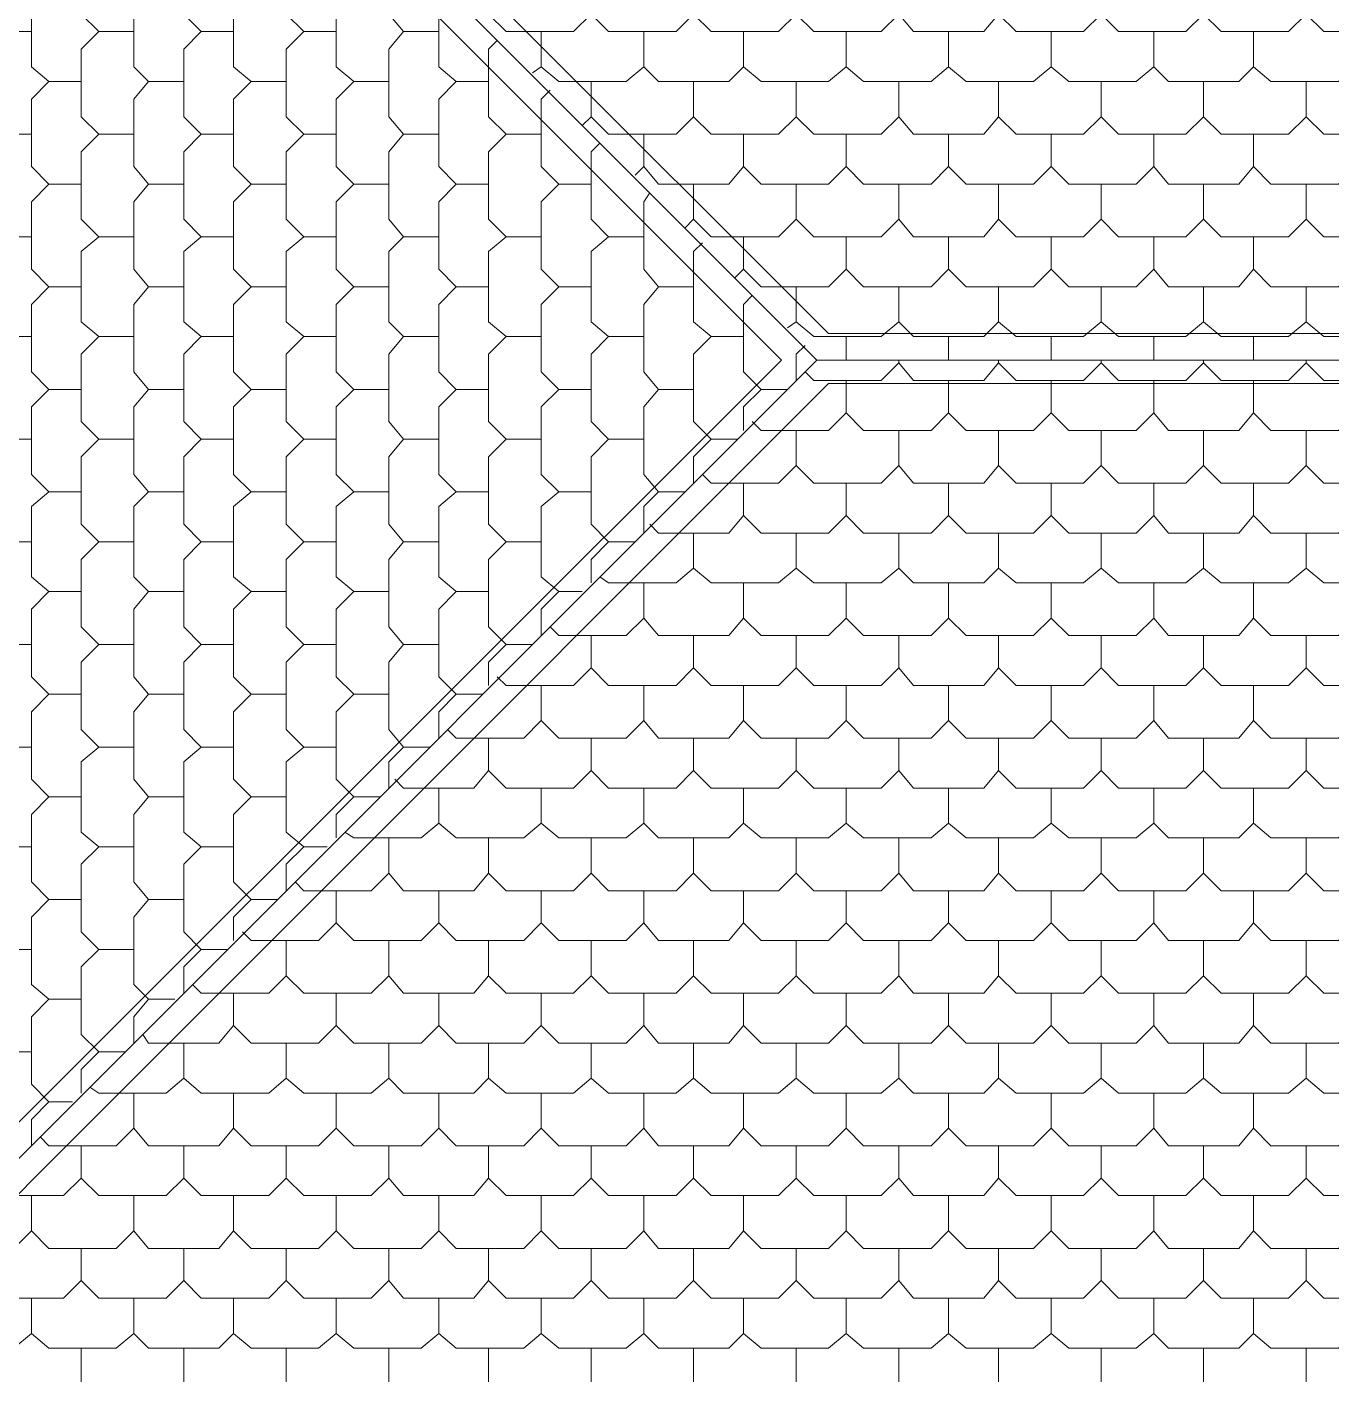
# Model space of a CAD drawing. Header units: millimetres. Extents: x 0 to 80.9, y 0 to 43.9.
# Drawn here: x 15.09 to 20.79, y 17.39 to 23.28 of the extents above; entities that cross this region are included whole.
import ezdxf

# ---------------------------------------------------------------- set-up
doc = ezdxf.new("R2010")
doc.units = ezdxf.units.MM
doc.layers.add('PDF_014408$BL-ROOF', color=7, linetype='Continuous')

msp = doc.modelspace()

# ---------------------------------------------------------------- linework, layer by layer
at = {"layer": 'PDF_014408$BL-ROOF', "lineweight": 9}
for points in [[(9.0781, 31.2862), (18.5409, 21.8234), (26.2342, 21.8234), (26.2342, 29.427), (49.2758, 29.427), (49.2758, 22.862), (66.5345, 22.862), (66.5345, 22.4132), (75.4074, 31.2862)], [(9.0781, 12.3606), (18.5409, 21.8234), (9.0781, 31.2862)], [(53.4814, 12.3606), (53.4814, 20.8361), (49.2758, 20.8361), (49.2758, 20.8104), (26.2342, 20.8104), (26.2342, 21.8234), (18.5409, 21.8234), (9.0781, 12.3606)]]:
    msp.add_lwpolyline(points, close=True, dxfattribs=at)
for points in [[(26.2342, 21.9388), (18.5922, 21.9388), (9.232, 31.2862)], [(9.0781, 31.1323), (18.3871, 21.8234), (9.0781, 12.5273)], [(14.9507, 23.7083), (14.8738, 23.6313), (14.8738, 23.3364), (14.9507, 23.2595), (15.1046, 23.2595)], [(15.3995, 23.7083), (15.3225, 23.6313), (15.3225, 23.3364), (15.3995, 23.2595), (15.5533, 23.2595)], [(15.8483, 23.7083), (15.7713, 23.6313), (15.7713, 23.3364), (15.8483, 23.2595), (15.9893, 23.2595)], [(16.297, 23.7083), (16.2201, 23.6313), (16.2201, 23.3364), (16.297, 23.2595), (16.4381, 23.2595)], [(16.6945, 23.6698), (16.6689, 23.6313), (16.6689, 23.3364), (16.733, 23.2595), (16.8869, 23.2595)], [(15.1815, 23.4775), (15.1046, 23.4134), (15.1046, 23.1056), (15.1815, 23.0415), (15.3225, 23.0415)], [(15.6175, 23.4775), (15.5533, 23.4134), (15.5533, 23.1056), (15.6175, 23.0415), (15.7713, 23.0415)], [(16.0662, 23.4775), (15.9893, 23.4134), (15.9893, 23.1056), (16.0662, 23.0415), (16.2201, 23.0415)], [(16.515, 23.4775), (16.4381, 23.4134), (16.4381, 23.1056), (16.515, 23.0415), (16.6689, 23.0415)], [(16.9253, 23.4518), (16.8869, 23.4134), (16.8869, 23.1056), (16.9638, 23.0415), (17.1048, 23.0415)], [(17.1048, 23.3364), (17.1818, 23.2595), (17.4767, 23.2595), (17.5536, 23.3364), (17.5536, 23.4775)], [(17.5536, 23.3364), (17.6305, 23.2595), (17.9255, 23.2595), (18.0024, 23.3364), (18.0024, 23.4775)], [(18.0024, 23.3364), (18.0793, 23.2595), (18.3742, 23.2595), (18.4512, 23.3364), (18.4512, 23.4775)], [(18.4512, 23.3364), (18.5281, 23.2595), (18.823, 23.2595), (18.8999, 23.3364), (18.8999, 23.4775)], [(18.8999, 23.3364), (18.964, 23.2595), (19.2718, 23.2595), (19.3359, 23.3364), (19.3359, 23.4775)], [(19.3359, 23.3364), (19.4128, 23.2595), (19.7077, 23.2595), (19.7847, 23.3364), (19.7847, 23.4775)], [(19.7847, 23.3364), (19.8616, 23.2595), (20.1565, 23.2595), (20.2334, 23.3364), (20.2334, 23.4775)], [(20.2334, 23.3364), (20.3104, 23.2595), (20.6053, 23.2595), (20.6822, 23.3364), (20.6822, 23.4775)], [(20.6822, 23.3364), (20.7592, 23.2595), (21.0541, 23.2595), (21.131, 23.3364), (21.131, 23.4775)], [(14.9507, 23.2595), (14.8738, 23.1826), (14.8738, 22.8876), (14.9507, 22.8107), (15.1046, 22.8107)], [(15.3995, 23.2595), (15.3225, 23.1826), (15.3225, 22.8876), (15.3995, 22.8107), (15.5533, 22.8107)], [(15.8483, 23.2595), (15.7713, 23.1826), (15.7713, 22.8876), (15.8483, 22.8107), (15.9893, 22.8107)], [(16.297, 23.2595), (16.2201, 23.1826), (16.2201, 22.8876), (16.297, 22.8107), (16.4381, 22.8107)], [(16.733, 23.2595), (16.6689, 23.1826), (16.6689, 22.8876), (16.733, 22.8107), (16.8869, 22.8107)], [(17.1433, 23.221), (17.1048, 23.1826), (17.1048, 22.8876), (17.1818, 22.8107), (17.3356, 22.8107)], [(17.2972, 23.08), (17.3356, 23.1056), (17.3356, 23.2595)], [(17.3356, 23.1056), (17.4126, 23.0415), (17.7075, 23.0415), (17.7844, 23.1056), (17.7844, 23.2595)], [(17.7844, 23.1056), (17.8485, 23.0415), (18.1563, 23.0415), (18.2204, 23.1056), (18.2204, 23.2595)], [(18.2204, 23.1056), (18.2973, 23.0415), (18.5922, 23.0415), (18.6691, 23.1056), (18.6691, 23.2595)], [(18.6691, 23.1056), (18.7461, 23.0415), (19.041, 23.0415), (19.1179, 23.1056), (19.1179, 23.2595)], [(19.1179, 23.1056), (19.1948, 23.0415), (19.4898, 23.0415), (19.5667, 23.1056), (19.5667, 23.2595)], [(19.5667, 23.1056), (19.6436, 23.0415), (19.9385, 23.0415), (20.0155, 23.1056), (20.0155, 23.2595)], [(20.0155, 23.1056), (20.0796, 23.0415), (20.3873, 23.0415), (20.4514, 23.1056), (20.4514, 23.2595)], [(20.4514, 23.1056), (20.5284, 23.0415), (20.8233, 23.0415), (20.9002, 23.1056), (20.9002, 23.2595)], [(15.1815, 23.0415), (15.1046, 22.9646), (15.1046, 22.6697), (15.1815, 22.5927), (15.3225, 22.5927)], [(15.6175, 23.0415), (15.5533, 22.9646), (15.5533, 22.6697), (15.6175, 22.5927), (15.7713, 22.5927)], [(16.0662, 23.0415), (15.9893, 22.9646), (15.9893, 22.6697), (16.0662, 22.5927), (16.2201, 22.5927)], [(16.515, 23.0415), (16.4381, 22.9646), (16.4381, 22.6697), (16.515, 22.5927), (16.6689, 22.5927)], [(16.9638, 23.0415), (16.8869, 22.9646), (16.8869, 22.6697), (16.9638, 22.5927), (17.1048, 22.5927)], [(17.5151, 22.8492), (17.5536, 22.8876), (17.5536, 23.0415)], [(17.5536, 22.8876), (17.6305, 22.8107), (17.9255, 22.8107), (18.0024, 22.8876), (18.0024, 23.0415)], [(18.0024, 22.8876), (18.0793, 22.8107), (18.3742, 22.8107), (18.4512, 22.8876), (18.4512, 23.0415)], [(18.4512, 22.8876), (18.5281, 22.8107), (18.823, 22.8107), (18.8999, 22.8876), (18.8999, 23.0415)], [(18.8999, 22.8876), (18.964, 22.8107), (19.2718, 22.8107), (19.3359, 22.8876), (19.3359, 23.0415)], [(19.3359, 22.8876), (19.4128, 22.8107), (19.7077, 22.8107), (19.7847, 22.8876), (19.7847, 23.0415)], [(19.7847, 22.8876), (19.8616, 22.8107), (20.1565, 22.8107), (20.2334, 22.8876), (20.2334, 23.0415)], [(20.2334, 22.8876), (20.3104, 22.8107), (20.6053, 22.8107), (20.6822, 22.8876), (20.6822, 23.0415)], [(20.6822, 22.8876), (20.7592, 22.8107), (21.0541, 22.8107), (21.131, 22.8876), (21.131, 23.0415)], [(17.3741, 23.003), (17.3356, 22.9646), (17.3356, 22.6697), (17.4126, 22.5927), (17.5536, 22.5927)], [(14.9507, 22.8107), (14.8738, 22.7338), (14.8738, 22.4389), (14.9507, 22.3619), (15.1046, 22.3619)], [(15.3995, 22.8107), (15.3225, 22.7338), (15.3225, 22.4389), (15.3995, 22.3619), (15.5533, 22.3619)], [(15.8483, 22.8107), (15.7713, 22.7338), (15.7713, 22.4389), (15.8483, 22.3619), (15.9893, 22.3619)], [(16.297, 22.8107), (16.2201, 22.7338), (16.2201, 22.4389), (16.297, 22.3619), (16.4381, 22.3619)], [(16.733, 22.8107), (16.6689, 22.7338), (16.6689, 22.4389), (16.733, 22.3619), (16.8869, 22.3619)], [(17.1818, 22.8107), (17.1048, 22.7338), (17.1048, 22.4389), (17.1818, 22.3619), (17.3356, 22.3619)], [(17.7459, 22.6312), (17.7844, 22.6697), (17.7844, 22.8107)], [(17.7844, 22.6697), (17.8485, 22.5927), (18.1563, 22.5927), (18.2204, 22.6697), (18.2204, 22.8107)], [(18.2204, 22.6697), (18.2973, 22.5927), (18.5922, 22.5927), (18.6691, 22.6697), (18.6691, 22.8107)], [(18.6691, 22.6697), (18.7461, 22.5927), (19.041, 22.5927), (19.1179, 22.6697), (19.1179, 22.8107)], [(19.1179, 22.6697), (19.1948, 22.5927), (19.4898, 22.5927), (19.5667, 22.6697), (19.5667, 22.8107)], [(19.5667, 22.6697), (19.6436, 22.5927), (19.9385, 22.5927), (20.0155, 22.6697), (20.0155, 22.8107)], [(20.0155, 22.6697), (20.0796, 22.5927), (20.3873, 22.5927), (20.4514, 22.6697), (20.4514, 22.8107)], [(20.4514, 22.6697), (20.5284, 22.5927), (20.8233, 22.5927), (20.9002, 22.6697), (20.9002, 22.8107)], [(17.5921, 22.7722), (17.5536, 22.7338), (17.5536, 22.4389), (17.6305, 22.3619), (17.7844, 22.3619)], [(15.1815, 22.5927), (15.1046, 22.5158), (15.1046, 22.2209), (15.1815, 22.144), (15.3225, 22.144)], [(15.6175, 22.5927), (15.5533, 22.5158), (15.5533, 22.2209), (15.6175, 22.144), (15.7713, 22.144)], [(16.0662, 22.5927), (15.9893, 22.5158), (15.9893, 22.2209), (16.0662, 22.144), (16.2201, 22.144)], [(16.515, 22.5927), (16.4381, 22.5158), (16.4381, 22.2209), (16.515, 22.144), (16.6689, 22.144)], [(16.9638, 22.5927), (16.8869, 22.5158), (16.8869, 22.2209), (16.9638, 22.144), (17.1048, 22.144)], [(17.4126, 22.5927), (17.3356, 22.5158), (17.3356, 22.2209), (17.4126, 22.144), (17.5536, 22.144)], [(17.9639, 22.4004), (18.0024, 22.4389), (18.0024, 22.5927)], [(18.0024, 22.4389), (18.0793, 22.3619), (18.3742, 22.3619), (18.4512, 22.4389), (18.4512, 22.5927)], [(18.4512, 22.4389), (18.5281, 22.3619), (18.823, 22.3619), (18.8999, 22.4389), (18.8999, 22.5927)], [(18.8999, 22.4389), (18.964, 22.3619), (19.2718, 22.3619), (19.3359, 22.4389), (19.3359, 22.5927)], [(19.3359, 22.4389), (19.4128, 22.3619), (19.7077, 22.3619), (19.7847, 22.4389), (19.7847, 22.5927)], [(19.7847, 22.4389), (19.8616, 22.3619), (20.1565, 22.3619), (20.2334, 22.4389), (20.2334, 22.5927)], [(20.2334, 22.4389), (20.3104, 22.3619), (20.6053, 22.3619), (20.6822, 22.4389), (20.6822, 22.5927)], [(20.6822, 22.4389), (20.7592, 22.3619), (21.0541, 22.3619), (21.131, 22.4389), (21.131, 22.5927)], [(17.8101, 22.5543), (17.7844, 22.5158), (17.7844, 22.2209), (17.8485, 22.144), (18.0024, 22.144)], [(14.9507, 22.3619), (14.8738, 22.2978), (14.8738, 21.9901), (14.9507, 21.926), (15.1046, 21.926)], [(15.3995, 22.3619), (15.3225, 22.2978), (15.3225, 21.9901), (15.3995, 21.926), (15.5533, 21.926)], [(15.8483, 22.3619), (15.7713, 22.2978), (15.7713, 21.9901), (15.8483, 21.926), (15.9893, 21.926)], [(16.297, 22.3619), (16.2201, 22.2978), (16.2201, 21.9901), (16.297, 21.926), (16.4381, 21.926)], [(16.733, 22.3619), (16.6689, 22.2978), (16.6689, 21.9901), (16.733, 21.926), (16.8869, 21.926)], [(17.1818, 22.3619), (17.1048, 22.2978), (17.1048, 21.9901), (17.1818, 21.926), (17.3356, 21.926)], [(17.6305, 22.3619), (17.5536, 22.2978), (17.5536, 21.9901), (17.6305, 21.926), (17.7844, 21.926)], [(18.0409, 22.3363), (18.0024, 22.2978), (18.0024, 21.9901), (18.0793, 21.926), (18.2204, 21.926)], [(18.1819, 22.1824), (18.2204, 22.2209), (18.2204, 22.3619)], [(18.2204, 22.2209), (18.2973, 22.144), (18.5922, 22.144), (18.6691, 22.2209), (18.6691, 22.3619)], [(18.6691, 22.2209), (18.7461, 22.144), (19.041, 22.144), (19.1179, 22.2209), (19.1179, 22.3619)], [(19.1179, 22.2209), (19.1948, 22.144), (19.4898, 22.144), (19.5667, 22.2209), (19.5667, 22.3619)], [(19.5667, 22.2209), (19.6436, 22.144), (19.9385, 22.144), (20.0155, 22.2209), (20.0155, 22.3619)], [(20.0155, 22.2209), (20.0796, 22.144), (20.3873, 22.144), (20.4514, 22.2209), (20.4514, 22.3619)], [(20.4514, 22.2209), (20.5284, 22.144), (20.8233, 22.144), (20.9002, 22.2209), (20.9002, 22.3619)], [(15.1815, 22.144), (15.1046, 22.067), (15.1046, 21.7721), (15.1815, 21.6952), (15.3225, 21.6952)], [(15.6175, 22.144), (15.5533, 22.067), (15.5533, 21.7721), (15.6175, 21.6952), (15.7713, 21.6952)], [(16.0662, 22.144), (15.9893, 22.067), (15.9893, 21.7721), (16.0662, 21.6952), (16.2201, 21.6952)], [(16.515, 22.144), (16.4381, 22.067), (16.4381, 21.7721), (16.515, 21.6952), (16.6689, 21.6952)], [(16.9638, 22.144), (16.8869, 22.067), (16.8869, 21.7721), (16.9638, 21.6952), (17.1048, 21.6952)], [(17.4126, 22.144), (17.3356, 22.067), (17.3356, 21.7721), (17.4126, 21.6952), (17.5536, 21.6952)], [(17.8485, 22.144), (17.7844, 22.067), (17.7844, 21.7721), (17.8485, 21.6952), (18.0024, 21.6952)], [(18.2588, 22.1055), (18.2204, 22.067), (18.2204, 21.7721), (18.2973, 21.6952), (18.4127, 21.6952)], [(18.4127, 21.9644), (18.4512, 21.9901), (18.4512, 22.144)], [(18.4512, 21.9901), (18.5281, 21.926), (18.823, 21.926), (18.8999, 21.9901), (18.8999, 22.144)], [(18.8999, 21.9901), (18.964, 21.926), (19.2718, 21.926), (19.3359, 21.9901), (19.3359, 22.144)], [(19.3359, 21.9901), (19.4128, 21.926), (19.7077, 21.926), (19.7847, 21.9901), (19.7847, 22.144)], [(19.7847, 21.9901), (19.8616, 21.926), (20.1565, 21.926), (20.2334, 21.9901), (20.2334, 22.144)], [(20.2334, 21.9901), (20.3104, 21.926), (20.6053, 21.926), (20.6822, 21.9901), (20.6822, 22.144)], [(20.6822, 21.9901), (20.7592, 21.926), (21.0541, 21.926), (21.131, 21.9901), (21.131, 22.144)], [(14.9507, 21.926), (14.8738, 21.849), (14.8738, 21.5541), (14.9507, 21.4772), (15.1046, 21.4772)], [(15.3995, 21.926), (15.3225, 21.849), (15.3225, 21.5541), (15.3995, 21.4772), (15.5533, 21.4772)], [(15.8483, 21.926), (15.7713, 21.849), (15.7713, 21.5541), (15.8483, 21.4772), (15.9893, 21.4772)], [(16.297, 21.926), (16.2201, 21.849), (16.2201, 21.5541), (16.297, 21.4772), (16.4381, 21.4772)], [(16.733, 21.926), (16.6689, 21.849), (16.6689, 21.5541), (16.733, 21.4772), (16.8869, 21.4772)], [(17.1818, 21.926), (17.1048, 21.849), (17.1048, 21.5541), (17.1818, 21.4772), (17.3356, 21.4772)], [(17.6305, 21.926), (17.5536, 21.849), (17.5536, 21.5541), (17.6305, 21.4772), (17.7844, 21.4772)], [(18.0793, 21.926), (18.0024, 21.849), (18.0024, 21.5541), (18.0793, 21.4772), (18.1947, 21.4772)], [(18.6691, 21.8234), (18.6691, 21.926)], [(19.1179, 21.8234), (19.1179, 21.926)], [(19.5667, 21.8234), (19.5667, 21.926)], [(20.0155, 21.8234), (20.0155, 21.926)], [(20.4514, 21.8234), (20.4514, 21.926)], [(18.4896, 21.8875), (18.4512, 21.849), (18.4512, 21.7336)], [(18.4896, 21.7721), (18.5281, 21.7336), (18.823, 21.7336), (18.8999, 21.8106), (18.8999, 21.8234)], [(18.8999, 21.8106), (18.964, 21.7336), (19.2718, 21.7336), (19.3359, 21.8106), (19.3359, 21.8234)], [(19.3359, 21.8106), (19.4128, 21.7336), (19.7077, 21.7336), (19.7847, 21.8106), (19.7847, 21.8234)], [(19.7847, 21.8106), (19.8616, 21.7336), (20.1565, 21.7336), (20.2334, 21.8106), (20.2334, 21.8234)], [(20.2334, 21.8106), (20.3104, 21.7336), (20.6053, 21.7336), (20.6822, 21.8106), (20.6822, 21.8234)], [(20.6822, 21.8106), (20.7592, 21.7336), (21.0541, 21.7336), (21.131, 21.8106), (21.131, 21.8234)], [(26.2342, 21.7208), (18.5922, 21.7208), (9.232, 12.3606)], [(15.1815, 21.6952), (15.1046, 21.6182), (15.1046, 21.3233), (15.1815, 21.2464), (15.3225, 21.2464)], [(15.6175, 21.6952), (15.5533, 21.6182), (15.5533, 21.3233), (15.6175, 21.2464), (15.7713, 21.2464)], [(16.0662, 21.6952), (15.9893, 21.6182), (15.9893, 21.3233), (16.0662, 21.2464), (16.2201, 21.2464)], [(16.515, 21.6952), (16.4381, 21.6182), (16.4381, 21.3233), (16.515, 21.2464), (16.6689, 21.2464)], [(16.9638, 21.6952), (16.8869, 21.6182), (16.8869, 21.3233), (16.9638, 21.2464), (17.1048, 21.2464)], [(17.4126, 21.6952), (17.3356, 21.6182), (17.3356, 21.3233), (17.4126, 21.2464), (17.5536, 21.2464)], [(17.8485, 21.6952), (17.7844, 21.6182), (17.7844, 21.3233), (17.8485, 21.2464), (17.9639, 21.2464)], [(18.2973, 21.6952), (18.2204, 21.6182), (18.2204, 21.5157)], [(18.2588, 21.5541), (18.2973, 21.5157), (18.5922, 21.5157), (18.6691, 21.5926), (18.6691, 21.7336)], [(18.6691, 21.5926), (18.7461, 21.5157), (19.041, 21.5157), (19.1179, 21.5926), (19.1179, 21.7336)], [(19.1179, 21.5926), (19.1948, 21.5157), (19.4898, 21.5157), (19.5667, 21.5926), (19.5667, 21.7336)], [(19.5667, 21.5926), (19.6436, 21.5157), (19.9385, 21.5157), (20.0155, 21.5926), (20.0155, 21.7336)], [(20.0155, 21.5926), (20.0796, 21.5157), (20.3873, 21.5157), (20.4514, 21.5926), (20.4514, 21.7336)], [(20.4514, 21.5926), (20.5284, 21.5157), (20.8233, 21.5157), (20.9002, 21.5926), (20.9002, 21.7336)], [(18.0409, 21.3233), (18.0793, 21.2849), (18.3742, 21.2849), (18.4512, 21.3618), (18.4512, 21.5157)], [(18.4512, 21.3618), (18.5281, 21.2849), (18.823, 21.2849), (18.8999, 21.3618), (18.8999, 21.5157)], [(18.8999, 21.3618), (18.964, 21.2849), (19.2718, 21.2849), (19.3359, 21.3618), (19.3359, 21.5157)], [(19.3359, 21.3618), (19.4128, 21.2849), (19.7077, 21.2849), (19.7847, 21.3618), (19.7847, 21.5157)], [(19.7847, 21.3618), (19.8616, 21.2849), (20.1565, 21.2849), (20.2334, 21.3618), (20.2334, 21.5157)], [(20.2334, 21.3618), (20.3104, 21.2849), (20.6053, 21.2849), (20.6822, 21.3618), (20.6822, 21.5157)], [(20.6822, 21.3618), (20.7592, 21.2849), (21.0541, 21.2849), (21.131, 21.3618), (21.131, 21.5157)], [(14.9507, 21.4772), (14.8738, 21.4003), (14.8738, 21.1054), (14.9507, 21.0284), (15.1046, 21.0284)], [(15.3995, 21.4772), (15.3225, 21.4003), (15.3225, 21.1054), (15.3995, 21.0284), (15.5533, 21.0284)], [(15.8483, 21.4772), (15.7713, 21.4003), (15.7713, 21.1054), (15.8483, 21.0284), (15.9893, 21.0284)], [(16.297, 21.4772), (16.2201, 21.4003), (16.2201, 21.1054), (16.297, 21.0284), (16.4381, 21.0284)], [(16.733, 21.4772), (16.6689, 21.4003), (16.6689, 21.1054), (16.733, 21.0284), (16.8869, 21.0284)], [(17.1818, 21.4772), (17.1048, 21.4003), (17.1048, 21.1054), (17.1818, 21.0284), (17.3356, 21.0284)], [(17.6305, 21.4772), (17.5536, 21.4003), (17.5536, 21.1054), (17.6305, 21.0284), (17.7459, 21.0284)], [(18.0793, 21.4772), (18.0024, 21.4003), (18.0024, 21.2849)], [(17.8101, 21.1054), (17.8485, 21.0669), (18.1563, 21.0669), (18.2204, 21.1438), (18.2204, 21.2849)], [(18.2204, 21.1438), (18.2973, 21.0669), (18.5922, 21.0669), (18.6691, 21.1438), (18.6691, 21.2849)], [(18.6691, 21.1438), (18.7461, 21.0669), (19.041, 21.0669), (19.1179, 21.1438), (19.1179, 21.2849)], [(19.1179, 21.1438), (19.1948, 21.0669), (19.4898, 21.0669), (19.5667, 21.1438), (19.5667, 21.2849)], [(19.5667, 21.1438), (19.6436, 21.0669), (19.9385, 21.0669), (20.0155, 21.1438), (20.0155, 21.2849)], [(20.0155, 21.1438), (20.0796, 21.0669), (20.3873, 21.0669), (20.4514, 21.1438), (20.4514, 21.2849)], [(20.4514, 21.1438), (20.5284, 21.0669), (20.8233, 21.0669), (20.9002, 21.1438), (20.9002, 21.2849)], [(15.1815, 21.2464), (15.1046, 21.1823), (15.1046, 20.8746), (15.1815, 20.8104), (15.3225, 20.8104)], [(15.6175, 21.2464), (15.5533, 21.1823), (15.5533, 20.8746), (15.6175, 20.8104), (15.7713, 20.8104)], [(16.0662, 21.2464), (15.9893, 21.1823), (15.9893, 20.8746), (16.0662, 20.8104), (16.2201, 20.8104)], [(16.515, 21.2464), (16.4381, 21.1823), (16.4381, 20.8746), (16.515, 20.8104), (16.6689, 20.8104)], [(16.9638, 21.2464), (16.8869, 21.1823), (16.8869, 20.8746), (16.9638, 20.8104), (17.1048, 20.8104)], [(17.4126, 21.2464), (17.3356, 21.1823), (17.3356, 20.8746), (17.4126, 20.8104), (17.5151, 20.8104)], [(17.8485, 21.2464), (17.7844, 21.1823), (17.7844, 21.0669)], [(17.5921, 20.8746), (17.6305, 20.8489), (17.9255, 20.8489), (18.0024, 20.913), (18.0024, 21.0669)], [(18.0024, 20.913), (18.0793, 20.8489), (18.3742, 20.8489), (18.4512, 20.913), (18.4512, 21.0669)], [(18.4512, 20.913), (18.5281, 20.8489), (18.823, 20.8489), (18.8999, 20.913), (18.8999, 21.0669)], [(18.8999, 20.913), (18.964, 20.8489), (19.2718, 20.8489), (19.3359, 20.913), (19.3359, 21.0669)], [(19.3359, 20.913), (19.4128, 20.8489), (19.7077, 20.8489), (19.7847, 20.913), (19.7847, 21.0669)], [(19.7847, 20.913), (19.8616, 20.8489), (20.1565, 20.8489), (20.2334, 20.913), (20.2334, 21.0669)], [(20.2334, 20.913), (20.3104, 20.8489), (20.6053, 20.8489), (20.6822, 20.913), (20.6822, 21.0669)], [(20.6822, 20.913), (20.7592, 20.8489), (21.0541, 20.8489), (21.131, 20.913), (21.131, 21.0669)], [(14.9507, 21.0284), (14.8738, 20.9515), (14.8738, 20.6566), (14.9507, 20.5796), (15.1046, 20.5796)], [(15.3995, 21.0284), (15.3225, 20.9515), (15.3225, 20.6566), (15.3995, 20.5796), (15.5533, 20.5796)], [(15.8483, 21.0284), (15.7713, 20.9515), (15.7713, 20.6566), (15.8483, 20.5796), (15.9893, 20.5796)], [(16.297, 21.0284), (16.2201, 20.9515), (16.2201, 20.6566), (16.297, 20.5796), (16.4381, 20.5796)], [(16.733, 21.0284), (16.6689, 20.9515), (16.6689, 20.6566), (16.733, 20.5796), (16.8869, 20.5796)], [(17.1818, 21.0284), (17.1048, 20.9515), (17.1048, 20.6566), (17.1818, 20.5796), (17.2972, 20.5796)], [(17.6305, 21.0284), (17.5536, 20.9515), (17.5536, 20.8489)], [(15.1815, 20.8104), (15.1046, 20.7335), (15.1046, 20.4386), (15.1815, 20.3617), (15.3225, 20.3617)], [(15.6175, 20.8104), (15.5533, 20.7335), (15.5533, 20.4386), (15.6175, 20.3617), (15.7713, 20.3617)], [(16.0662, 20.8104), (15.9893, 20.7335), (15.9893, 20.4386), (16.0662, 20.3617), (16.2201, 20.3617)], [(16.515, 20.8104), (16.4381, 20.7335), (16.4381, 20.4386), (16.515, 20.3617), (16.6689, 20.3617)], [(16.9638, 20.8104), (16.8869, 20.7335), (16.8869, 20.4386), (16.9638, 20.3617), (17.0792, 20.3617)], [(17.4126, 20.8104), (17.3356, 20.7335), (17.3356, 20.6181)], [(17.3741, 20.6566), (17.4126, 20.6181), (17.7075, 20.6181), (17.7844, 20.695), (17.7844, 20.8489)], [(17.7844, 20.695), (17.8485, 20.6181), (18.1563, 20.6181), (18.2204, 20.695), (18.2204, 20.8489)], [(18.2204, 20.695), (18.2973, 20.6181), (18.5922, 20.6181), (18.6691, 20.695), (18.6691, 20.8489)], [(18.6691, 20.695), (18.7461, 20.6181), (19.041, 20.6181), (19.1179, 20.695), (19.1179, 20.8489)], [(19.1179, 20.695), (19.1948, 20.6181), (19.4898, 20.6181), (19.5667, 20.695), (19.5667, 20.8489)], [(19.5667, 20.695), (19.6436, 20.6181), (19.9385, 20.6181), (20.0155, 20.695), (20.0155, 20.8489)], [(20.0155, 20.695), (20.0796, 20.6181), (20.3873, 20.6181), (20.4514, 20.695), (20.4514, 20.8489)], [(20.4514, 20.695), (20.5284, 20.6181), (20.8233, 20.6181), (20.9002, 20.695), (20.9002, 20.8489)], [(14.9507, 20.5796), (14.8738, 20.5027), (14.8738, 20.2078), (14.9507, 20.1309), (15.1046, 20.1309)], [(15.3995, 20.5796), (15.3225, 20.5027), (15.3225, 20.2078), (15.3995, 20.1309), (15.5533, 20.1309)], [(15.8483, 20.5796), (15.7713, 20.5027), (15.7713, 20.2078), (15.8483, 20.1309), (15.9893, 20.1309)], [(16.297, 20.5796), (16.2201, 20.5027), (16.2201, 20.2078), (16.297, 20.1309), (16.4381, 20.1309)], [(16.733, 20.5796), (16.6689, 20.5027), (16.6689, 20.2078), (16.733, 20.1309), (16.8484, 20.1309)], [(17.1818, 20.5796), (17.1048, 20.5027), (17.1048, 20.4001)], [(17.1433, 20.4386), (17.1818, 20.4001), (17.4767, 20.4001), (17.5536, 20.4771), (17.5536, 20.6181)], [(17.5536, 20.4771), (17.6305, 20.4001), (17.9255, 20.4001), (18.0024, 20.4771), (18.0024, 20.6181)], [(18.0024, 20.4771), (18.0793, 20.4001), (18.3742, 20.4001), (18.4512, 20.4771), (18.4512, 20.6181)], [(18.4512, 20.4771), (18.5281, 20.4001), (18.823, 20.4001), (18.8999, 20.4771), (18.8999, 20.6181)], [(18.8999, 20.4771), (18.964, 20.4001), (19.2718, 20.4001), (19.3359, 20.4771), (19.3359, 20.6181)], [(19.3359, 20.4771), (19.4128, 20.4001), (19.7077, 20.4001), (19.7847, 20.4771), (19.7847, 20.6181)], [(19.7847, 20.4771), (19.8616, 20.4001), (20.1565, 20.4001), (20.2334, 20.4771), (20.2334, 20.6181)], [(20.2334, 20.4771), (20.3104, 20.4001), (20.6053, 20.4001), (20.6822, 20.4771), (20.6822, 20.6181)], [(20.6822, 20.4771), (20.7592, 20.4001), (21.0541, 20.4001), (21.131, 20.4771), (21.131, 20.6181)], [(16.9253, 20.2078), (16.9638, 20.1693), (17.2587, 20.1693), (17.3356, 20.2463), (17.3356, 20.4001)], [(17.3356, 20.2463), (17.4126, 20.1693), (17.7075, 20.1693), (17.7844, 20.2463), (17.7844, 20.4001)], [(17.7844, 20.2463), (17.8485, 20.1693), (18.1563, 20.1693), (18.2204, 20.2463), (18.2204, 20.4001)], [(18.2204, 20.2463), (18.2973, 20.1693), (18.5922, 20.1693), (18.6691, 20.2463), (18.6691, 20.4001)], [(18.6691, 20.2463), (18.7461, 20.1693), (19.041, 20.1693), (19.1179, 20.2463), (19.1179, 20.4001)], [(19.1179, 20.2463), (19.1948, 20.1693), (19.4898, 20.1693), (19.5667, 20.2463), (19.5667, 20.4001)], [(19.5667, 20.2463), (19.6436, 20.1693), (19.9385, 20.1693), (20.0155, 20.2463), (20.0155, 20.4001)], [(20.0155, 20.2463), (20.0796, 20.1693), (20.3873, 20.1693), (20.4514, 20.2463), (20.4514, 20.4001)], [(20.4514, 20.2463), (20.5284, 20.1693), (20.8233, 20.1693), (20.9002, 20.2463), (20.9002, 20.4001)], [(15.1815, 20.3617), (15.1046, 20.2847), (15.1046, 19.9898), (15.1815, 19.9129), (15.3225, 19.9129)], [(15.6175, 20.3617), (15.5533, 20.2847), (15.5533, 19.9898), (15.6175, 19.9129), (15.7713, 19.9129)], [(16.0662, 20.3617), (15.9893, 20.2847), (15.9893, 19.9898), (16.0662, 19.9129), (16.2201, 19.9129)], [(16.515, 20.3617), (16.4381, 20.2847), (16.4381, 19.9898), (16.515, 19.9129), (16.6304, 19.9129)], [(16.9638, 20.3617), (16.8869, 20.2847), (16.8869, 20.1693)], [(16.6945, 19.9898), (16.733, 19.9514), (17.0407, 19.9514), (17.1048, 20.0283), (17.1048, 20.1693)], [(17.1048, 20.0283), (17.1818, 19.9514), (17.4767, 19.9514), (17.5536, 20.0283), (17.5536, 20.1693)], [(17.5536, 20.0283), (17.6305, 19.9514), (17.9255, 19.9514), (18.0024, 20.0283), (18.0024, 20.1693)], [(18.0024, 20.0283), (18.0793, 19.9514), (18.3742, 19.9514), (18.4512, 20.0283), (18.4512, 20.1693)], [(18.4512, 20.0283), (18.5281, 19.9514), (18.823, 19.9514), (18.8999, 20.0283), (18.8999, 20.1693)], [(18.8999, 20.0283), (18.964, 19.9514), (19.2718, 19.9514), (19.3359, 20.0283), (19.3359, 20.1693)], [(19.3359, 20.0283), (19.4128, 19.9514), (19.7077, 19.9514), (19.7847, 20.0283), (19.7847, 20.1693)], [(19.7847, 20.0283), (19.8616, 19.9514), (20.1565, 19.9514), (20.2334, 20.0283), (20.2334, 20.1693)], [(20.2334, 20.0283), (20.3104, 19.9514), (20.6053, 19.9514), (20.6822, 20.0283), (20.6822, 20.1693)], [(20.6822, 20.0283), (20.7592, 19.9514), (21.0541, 19.9514), (21.131, 20.0283), (21.131, 20.1693)], [(14.9507, 20.1309), (14.8738, 20.0668), (14.8738, 19.759), (14.9507, 19.6949), (15.1046, 19.6949)], [(15.3995, 20.1309), (15.3225, 20.0668), (15.3225, 19.759), (15.3995, 19.6949), (15.5533, 19.6949)], [(15.8483, 20.1309), (15.7713, 20.0668), (15.7713, 19.759), (15.8483, 19.6949), (15.9893, 19.6949)], [(16.297, 20.1309), (16.2201, 20.0668), (16.2201, 19.759), (16.297, 19.6949), (16.3996, 19.6949)], [(16.733, 20.1309), (16.6689, 20.0668), (16.6689, 19.9514)], [(16.4765, 19.759), (16.515, 19.7334), (16.8099, 19.7334), (16.8869, 19.7975), (16.8869, 19.9514)], [(16.8869, 19.7975), (16.9638, 19.7334), (17.2587, 19.7334), (17.3356, 19.7975), (17.3356, 19.9514)], [(17.3356, 19.7975), (17.4126, 19.7334), (17.7075, 19.7334), (17.7844, 19.7975), (17.7844, 19.9514)], [(17.7844, 19.7975), (17.8485, 19.7334), (18.1563, 19.7334), (18.2204, 19.7975), (18.2204, 19.9514)], [(18.2204, 19.7975), (18.2973, 19.7334), (18.5922, 19.7334), (18.6691, 19.7975), (18.6691, 19.9514)], [(18.6691, 19.7975), (18.7461, 19.7334), (19.041, 19.7334), (19.1179, 19.7975), (19.1179, 19.9514)], [(19.1179, 19.7975), (19.1948, 19.7334), (19.4898, 19.7334), (19.5667, 19.7975), (19.5667, 19.9514)], [(19.5667, 19.7975), (19.6436, 19.7334), (19.9385, 19.7334), (20.0155, 19.7975), (20.0155, 19.9514)], [(20.0155, 19.7975), (20.0796, 19.7334), (20.3873, 19.7334), (20.4514, 19.7975), (20.4514, 19.9514)], [(20.4514, 19.7975), (20.5284, 19.7334), (20.8233, 19.7334), (20.9002, 19.7975), (20.9002, 19.9514)], [(15.1815, 19.9129), (15.1046, 19.836), (15.1046, 19.541), (15.1815, 19.4641), (15.3225, 19.4641)], [(15.6175, 19.9129), (15.5533, 19.836), (15.5533, 19.541), (15.6175, 19.4641), (15.7713, 19.4641)], [(16.0662, 19.9129), (15.9893, 19.836), (15.9893, 19.541), (16.0662, 19.4641), (16.1816, 19.4641)], [(16.515, 19.9129), (16.4381, 19.836), (16.4381, 19.7334)], [(14.9507, 19.6949), (14.8738, 19.618), (14.8738, 19.3231), (14.9507, 19.2461), (15.1046, 19.2461)], [(15.3995, 19.6949), (15.3225, 19.618), (15.3225, 19.3231), (15.3995, 19.2461), (15.5533, 19.2461)], [(15.8483, 19.6949), (15.7713, 19.618), (15.7713, 19.3231), (15.8483, 19.2461), (15.9637, 19.2461)], [(16.297, 19.6949), (16.2201, 19.618), (16.2201, 19.5026)], [(16.2586, 19.541), (16.297, 19.5026), (16.5919, 19.5026), (16.6689, 19.5795), (16.6689, 19.7334)], [(16.6689, 19.5795), (16.733, 19.5026), (17.0407, 19.5026), (17.1048, 19.5795), (17.1048, 19.7334)], [(17.1048, 19.5795), (17.1818, 19.5026), (17.4767, 19.5026), (17.5536, 19.5795), (17.5536, 19.7334)], [(17.5536, 19.5795), (17.6305, 19.5026), (17.9255, 19.5026), (18.0024, 19.5795), (18.0024, 19.7334)], [(18.0024, 19.5795), (18.0793, 19.5026), (18.3742, 19.5026), (18.4512, 19.5795), (18.4512, 19.7334)], [(18.4512, 19.5795), (18.5281, 19.5026), (18.823, 19.5026), (18.8999, 19.5795), (18.8999, 19.7334)], [(18.8999, 19.5795), (18.964, 19.5026), (19.2718, 19.5026), (19.3359, 19.5795), (19.3359, 19.7334)], [(19.3359, 19.5795), (19.4128, 19.5026), (19.7077, 19.5026), (19.7847, 19.5795), (19.7847, 19.7334)], [(19.7847, 19.5795), (19.8616, 19.5026), (20.1565, 19.5026), (20.2334, 19.5795), (20.2334, 19.7334)], [(20.2334, 19.5795), (20.3104, 19.5026), (20.6053, 19.5026), (20.6822, 19.5795), (20.6822, 19.7334)], [(20.6822, 19.5795), (20.7592, 19.5026), (21.0541, 19.5026), (21.131, 19.5795), (21.131, 19.7334)], [(16.0278, 19.3231), (16.0662, 19.2846), (16.3611, 19.2846), (16.4381, 19.3615), (16.4381, 19.5026)], [(16.4381, 19.3615), (16.515, 19.2846), (16.8099, 19.2846), (16.8869, 19.3615), (16.8869, 19.5026)], [(16.8869, 19.3615), (16.9638, 19.2846), (17.2587, 19.2846), (17.3356, 19.3615), (17.3356, 19.5026)], [(17.3356, 19.3615), (17.4126, 19.2846), (17.7075, 19.2846), (17.7844, 19.3615), (17.7844, 19.5026)], [(17.7844, 19.3615), (17.8485, 19.2846), (18.1563, 19.2846), (18.2204, 19.3615), (18.2204, 19.5026)], [(18.2204, 19.3615), (18.2973, 19.2846), (18.5922, 19.2846), (18.6691, 19.3615), (18.6691, 19.5026)], [(18.6691, 19.3615), (18.7461, 19.2846), (19.041, 19.2846), (19.1179, 19.3615), (19.1179, 19.5026)], [(19.1179, 19.3615), (19.1948, 19.2846), (19.4898, 19.2846), (19.5667, 19.3615), (19.5667, 19.5026)], [(19.5667, 19.3615), (19.6436, 19.2846), (19.9385, 19.2846), (20.0155, 19.3615), (20.0155, 19.5026)], [(20.0155, 19.3615), (20.0796, 19.2846), (20.3873, 19.2846), (20.4514, 19.3615), (20.4514, 19.5026)], [(20.4514, 19.3615), (20.5284, 19.2846), (20.8233, 19.2846), (20.9002, 19.3615), (20.9002, 19.5026)], [(15.1815, 19.4641), (15.1046, 19.3872), (15.1046, 19.0923), (15.1815, 19.0282), (15.3225, 19.0282)], [(15.6175, 19.4641), (15.5533, 19.3872), (15.5533, 19.0923), (15.6175, 19.0282), (15.7329, 19.0282)], [(16.0662, 19.4641), (15.9893, 19.3872), (15.9893, 19.2846)], [(15.8098, 19.0923), (15.8483, 19.0538), (16.1432, 19.0538), (16.2201, 19.1307), (16.2201, 19.2846)], [(16.2201, 19.1307), (16.297, 19.0538), (16.5919, 19.0538), (16.6689, 19.1307), (16.6689, 19.2846)], [(16.6689, 19.1307), (16.733, 19.0538), (17.0407, 19.0538), (17.1048, 19.1307), (17.1048, 19.2846)], [(17.1048, 19.1307), (17.1818, 19.0538), (17.4767, 19.0538), (17.5536, 19.1307), (17.5536, 19.2846)], [(17.5536, 19.1307), (17.6305, 19.0538), (17.9255, 19.0538), (18.0024, 19.1307), (18.0024, 19.2846)], [(18.0024, 19.1307), (18.0793, 19.0538), (18.3742, 19.0538), (18.4512, 19.1307), (18.4512, 19.2846)], [(18.4512, 19.1307), (18.5281, 19.0538), (18.823, 19.0538), (18.8999, 19.1307), (18.8999, 19.2846)], [(18.8999, 19.1307), (18.964, 19.0538), (19.2718, 19.0538), (19.3359, 19.1307), (19.3359, 19.2846)], [(19.3359, 19.1307), (19.4128, 19.0538), (19.7077, 19.0538), (19.7847, 19.1307), (19.7847, 19.2846)], [(19.7847, 19.1307), (19.8616, 19.0538), (20.1565, 19.0538), (20.2334, 19.1307), (20.2334, 19.2846)], [(20.2334, 19.1307), (20.3104, 19.0538), (20.6053, 19.0538), (20.6822, 19.1307), (20.6822, 19.2846)], [(20.6822, 19.1307), (20.7592, 19.0538), (21.0541, 19.0538), (21.131, 19.1307), (21.131, 19.2846)], [(14.9507, 19.2461), (14.8738, 19.1692), (14.8738, 18.8743), (14.9507, 18.7974), (15.1046, 18.7974)], [(15.3995, 19.2461), (15.3225, 19.1692), (15.3225, 18.8743), (15.3995, 18.7974), (15.5149, 18.7974)], [(15.8483, 19.2461), (15.7713, 19.1692), (15.7713, 19.0538)], [(15.5918, 18.8743), (15.6175, 18.8358), (15.9252, 18.8358), (15.9893, 18.9128), (15.9893, 19.0538)], [(15.9893, 18.9128), (16.0662, 18.8358), (16.3611, 18.8358), (16.4381, 18.9128), (16.4381, 19.0538)], [(16.4381, 18.9128), (16.515, 18.8358), (16.8099, 18.8358), (16.8869, 18.9128), (16.8869, 19.0538)], [(16.8869, 18.9128), (16.9638, 18.8358), (17.2587, 18.8358), (17.3356, 18.9128), (17.3356, 19.0538)], [(17.3356, 18.9128), (17.4126, 18.8358), (17.7075, 18.8358), (17.7844, 18.9128), (17.7844, 19.0538)], [(17.7844, 18.9128), (17.8485, 18.8358), (18.1563, 18.8358), (18.2204, 18.9128), (18.2204, 19.0538)], [(18.2204, 18.9128), (18.2973, 18.8358), (18.5922, 18.8358), (18.6691, 18.9128), (18.6691, 19.0538)], [(18.6691, 18.9128), (18.7461, 18.8358), (19.041, 18.8358), (19.1179, 18.9128), (19.1179, 19.0538)], [(19.1179, 18.9128), (19.1948, 18.8358), (19.4898, 18.8358), (19.5667, 18.9128), (19.5667, 19.0538)], [(19.5667, 18.9128), (19.6436, 18.8358), (19.9385, 18.8358), (20.0155, 18.9128), (20.0155, 19.0538)], [(20.0155, 18.9128), (20.0796, 18.8358), (20.3873, 18.8358), (20.4514, 18.9128), (20.4514, 19.0538)], [(20.4514, 18.9128), (20.5284, 18.8358), (20.8233, 18.8358), (20.9002, 18.9128), (20.9002, 19.0538)], [(15.1815, 19.0282), (15.1046, 18.9512), (15.1046, 18.6563), (15.1815, 18.5794), (15.2841, 18.5794)], [(15.6175, 19.0282), (15.5533, 18.9512), (15.5533, 18.8358)], [(15.3995, 18.7974), (15.3225, 18.7204), (15.3225, 18.6178)], [(15.361, 18.6435), (15.3995, 18.6178), (15.6944, 18.6178), (15.7713, 18.682), (15.7713, 18.8358)], [(15.7713, 18.682), (15.8483, 18.6178), (16.1432, 18.6178), (16.2201, 18.682), (16.2201, 18.8358)], [(16.2201, 18.682), (16.297, 18.6178), (16.5919, 18.6178), (16.6689, 18.682), (16.6689, 18.8358)], [(16.6689, 18.682), (16.733, 18.6178), (17.0407, 18.6178), (17.1048, 18.682), (17.1048, 18.8358)], [(17.1048, 18.682), (17.1818, 18.6178), (17.4767, 18.6178), (17.5536, 18.682), (17.5536, 18.8358)], [(17.5536, 18.682), (17.6305, 18.6178), (17.9255, 18.6178), (18.0024, 18.682), (18.0024, 18.8358)], [(18.0024, 18.682), (18.0793, 18.6178), (18.3742, 18.6178), (18.4512, 18.682), (18.4512, 18.8358)], [(18.4512, 18.682), (18.5281, 18.6178), (18.823, 18.6178), (18.8999, 18.682), (18.8999, 18.8358)], [(18.8999, 18.682), (18.964, 18.6178), (19.2718, 18.6178), (19.3359, 18.682), (19.3359, 18.8358)], [(19.3359, 18.682), (19.4128, 18.6178), (19.7077, 18.6178), (19.7847, 18.682), (19.7847, 18.8358)], [(19.7847, 18.682), (19.8616, 18.6178), (20.1565, 18.6178), (20.2334, 18.682), (20.2334, 18.8358)], [(20.2334, 18.682), (20.3104, 18.6178), (20.6053, 18.6178), (20.6822, 18.682), (20.6822, 18.8358)], [(20.6822, 18.682), (20.7592, 18.6178), (21.0541, 18.6178), (21.131, 18.682), (21.131, 18.8358)], [(15.143, 18.4255), (15.1815, 18.3871), (15.4764, 18.3871), (15.5533, 18.464), (15.5533, 18.6178)], [(15.5533, 18.464), (15.6175, 18.3871), (15.9252, 18.3871), (15.9893, 18.464), (15.9893, 18.6178)], [(15.9893, 18.464), (16.0662, 18.3871), (16.3611, 18.3871), (16.4381, 18.464), (16.4381, 18.6178)], [(16.4381, 18.464), (16.515, 18.3871), (16.8099, 18.3871), (16.8869, 18.464), (16.8869, 18.6178)], [(16.8869, 18.464), (16.9638, 18.3871), (17.2587, 18.3871), (17.3356, 18.464), (17.3356, 18.6178)], [(17.3356, 18.464), (17.4126, 18.3871), (17.7075, 18.3871), (17.7844, 18.464), (17.7844, 18.6178)], [(17.7844, 18.464), (17.8485, 18.3871), (18.1563, 18.3871), (18.2204, 18.464), (18.2204, 18.6178)], [(18.2204, 18.464), (18.2973, 18.3871), (18.5922, 18.3871), (18.6691, 18.464), (18.6691, 18.6178)], [(18.6691, 18.464), (18.7461, 18.3871), (19.041, 18.3871), (19.1179, 18.464), (19.1179, 18.6178)], [(19.1179, 18.464), (19.1948, 18.3871), (19.4898, 18.3871), (19.5667, 18.464), (19.5667, 18.6178)], [(19.5667, 18.464), (19.6436, 18.3871), (19.9385, 18.3871), (20.0155, 18.464), (20.0155, 18.6178)], [(20.0155, 18.464), (20.0796, 18.3871), (20.3873, 18.3871), (20.4514, 18.464), (20.4514, 18.6178)], [(20.4514, 18.464), (20.5284, 18.3871), (20.8233, 18.3871), (20.9002, 18.464), (20.9002, 18.6178)], [(15.1815, 18.5794), (15.1046, 18.5025), (15.1046, 18.3871)], [(14.9122, 18.2075), (14.9507, 18.1691), (15.2456, 18.1691), (15.3225, 18.246), (15.3225, 18.3871)], [(15.3225, 18.246), (15.3995, 18.1691), (15.6944, 18.1691), (15.7713, 18.246), (15.7713, 18.3871)], [(15.7713, 18.246), (15.8483, 18.1691), (16.1432, 18.1691), (16.2201, 18.246), (16.2201, 18.3871)], [(16.2201, 18.246), (16.297, 18.1691), (16.5919, 18.1691), (16.6689, 18.246), (16.6689, 18.3871)], [(16.6689, 18.246), (16.733, 18.1691), (17.0407, 18.1691), (17.1048, 18.246), (17.1048, 18.3871)], [(17.1048, 18.246), (17.1818, 18.1691), (17.4767, 18.1691), (17.5536, 18.246), (17.5536, 18.3871)], [(17.5536, 18.246), (17.6305, 18.1691), (17.9255, 18.1691), (18.0024, 18.246), (18.0024, 18.3871)], [(18.0024, 18.246), (18.0793, 18.1691), (18.3742, 18.1691), (18.4512, 18.246), (18.4512, 18.3871)], [(18.4512, 18.246), (18.5281, 18.1691), (18.823, 18.1691), (18.8999, 18.246), (18.8999, 18.3871)], [(18.8999, 18.246), (18.964, 18.1691), (19.2718, 18.1691), (19.3359, 18.246), (19.3359, 18.3871)], [(19.3359, 18.246), (19.4128, 18.1691), (19.7077, 18.1691), (19.7847, 18.246), (19.7847, 18.3871)], [(19.7847, 18.246), (19.8616, 18.1691), (20.1565, 18.1691), (20.2334, 18.246), (20.2334, 18.3871)], [(20.2334, 18.246), (20.3104, 18.1691), (20.6053, 18.1691), (20.6822, 18.246), (20.6822, 18.3871)], [(20.6822, 18.246), (20.7592, 18.1691), (21.0541, 18.1691), (21.131, 18.246), (21.131, 18.3871)], [(14.6943, 17.9767), (14.7327, 17.9383), (15.0276, 17.9383), (15.1046, 18.0152), (15.1046, 18.1691)], [(15.1046, 18.0152), (15.1815, 17.9383), (15.4764, 17.9383), (15.5533, 18.0152), (15.5533, 18.1691)], [(15.5533, 18.0152), (15.6175, 17.9383), (15.9252, 17.9383), (15.9893, 18.0152), (15.9893, 18.1691)], [(15.9893, 18.0152), (16.0662, 17.9383), (16.3611, 17.9383), (16.4381, 18.0152), (16.4381, 18.1691)], [(16.4381, 18.0152), (16.515, 17.9383), (16.8099, 17.9383), (16.8869, 18.0152), (16.8869, 18.1691)], [(16.8869, 18.0152), (16.9638, 17.9383), (17.2587, 17.9383), (17.3356, 18.0152), (17.3356, 18.1691)], [(17.3356, 18.0152), (17.4126, 17.9383), (17.7075, 17.9383), (17.7844, 18.0152), (17.7844, 18.1691)], [(17.7844, 18.0152), (17.8485, 17.9383), (18.1563, 17.9383), (18.2204, 18.0152), (18.2204, 18.1691)], [(18.2204, 18.0152), (18.2973, 17.9383), (18.5922, 17.9383), (18.6691, 18.0152), (18.6691, 18.1691)], [(18.6691, 18.0152), (18.7461, 17.9383), (19.041, 17.9383), (19.1179, 18.0152), (19.1179, 18.1691)], [(19.1179, 18.0152), (19.1948, 17.9383), (19.4898, 17.9383), (19.5667, 18.0152), (19.5667, 18.1691)], [(19.5667, 18.0152), (19.6436, 17.9383), (19.9385, 17.9383), (20.0155, 18.0152), (20.0155, 18.1691)], [(20.0155, 18.0152), (20.0796, 17.9383), (20.3873, 17.9383), (20.4514, 18.0152), (20.4514, 18.1691)], [(20.4514, 18.0152), (20.5284, 17.9383), (20.8233, 17.9383), (20.9002, 18.0152), (20.9002, 18.1691)], [(14.8738, 17.7972), (14.9507, 17.7203), (15.2456, 17.7203), (15.3225, 17.7972), (15.3225, 17.9383)], [(15.3225, 17.7972), (15.3995, 17.7203), (15.6944, 17.7203), (15.7713, 17.7972), (15.7713, 17.9383)], [(15.7713, 17.7972), (15.8483, 17.7203), (16.1432, 17.7203), (16.2201, 17.7972), (16.2201, 17.9383)], [(16.2201, 17.7972), (16.297, 17.7203), (16.5919, 17.7203), (16.6689, 17.7972), (16.6689, 17.9383)], [(16.6689, 17.7972), (16.733, 17.7203), (17.0407, 17.7203), (17.1048, 17.7972), (17.1048, 17.9383)], [(17.1048, 17.7972), (17.1818, 17.7203), (17.4767, 17.7203), (17.5536, 17.7972), (17.5536, 17.9383)], [(17.5536, 17.7972), (17.6305, 17.7203), (17.9255, 17.7203), (18.0024, 17.7972), (18.0024, 17.9383)], [(18.0024, 17.7972), (18.0793, 17.7203), (18.3742, 17.7203), (18.4512, 17.7972), (18.4512, 17.9383)], [(18.4512, 17.7972), (18.5281, 17.7203), (18.823, 17.7203), (18.8999, 17.7972), (18.8999, 17.9383)], [(18.8999, 17.7972), (18.964, 17.7203), (19.2718, 17.7203), (19.3359, 17.7972), (19.3359, 17.9383)], [(19.3359, 17.7972), (19.4128, 17.7203), (19.7077, 17.7203), (19.7847, 17.7972), (19.7847, 17.9383)], [(19.7847, 17.7972), (19.8616, 17.7203), (20.1565, 17.7203), (20.2334, 17.7972), (20.2334, 17.9383)], [(20.2334, 17.7972), (20.3104, 17.7203), (20.6053, 17.7203), (20.6822, 17.7972), (20.6822, 17.9383)], [(20.6822, 17.7972), (20.7592, 17.7203), (21.0541, 17.7203), (21.131, 17.7972), (21.131, 17.9383)], [(14.6558, 17.5664), (14.7327, 17.5023), (15.0276, 17.5023), (15.1046, 17.5664), (15.1046, 17.7203)], [(15.1046, 17.5664), (15.1815, 17.5023), (15.4764, 17.5023), (15.5533, 17.5664), (15.5533, 17.7203)], [(15.5533, 17.5664), (15.6175, 17.5023), (15.9252, 17.5023), (15.9893, 17.5664), (15.9893, 17.7203)], [(15.9893, 17.5664), (16.0662, 17.5023), (16.3611, 17.5023), (16.4381, 17.5664), (16.4381, 17.7203)], [(16.4381, 17.5664), (16.515, 17.5023), (16.8099, 17.5023), (16.8869, 17.5664), (16.8869, 17.7203)], [(16.8869, 17.5664), (16.9638, 17.5023), (17.2587, 17.5023), (17.3356, 17.5664), (17.3356, 17.7203)], [(17.3356, 17.5664), (17.4126, 17.5023), (17.7075, 17.5023), (17.7844, 17.5664), (17.7844, 17.7203)], [(17.7844, 17.5664), (17.8485, 17.5023), (18.1563, 17.5023), (18.2204, 17.5664), (18.2204, 17.7203)], [(18.2204, 17.5664), (18.2973, 17.5023), (18.5922, 17.5023), (18.6691, 17.5664), (18.6691, 17.7203)], [(18.6691, 17.5664), (18.7461, 17.5023), (19.041, 17.5023), (19.1179, 17.5664), (19.1179, 17.7203)], [(19.1179, 17.5664), (19.1948, 17.5023), (19.4898, 17.5023), (19.5667, 17.5664), (19.5667, 17.7203)], [(19.5667, 17.5664), (19.6436, 17.5023), (19.9385, 17.5023), (20.0155, 17.5664), (20.0155, 17.7203)], [(20.0155, 17.5664), (20.0796, 17.5023), (20.3873, 17.5023), (20.4514, 17.5664), (20.4514, 17.7203)], [(20.4514, 17.5664), (20.5284, 17.5023), (20.8233, 17.5023), (20.9002, 17.5664), (20.9002, 17.7203)], [(14.8738, 17.3485), (14.9507, 17.2715), (15.2456, 17.2715), (15.3225, 17.3485), (15.3225, 17.5023)], [(15.3225, 17.3485), (15.3995, 17.2715), (15.6944, 17.2715), (15.7713, 17.3485), (15.7713, 17.5023)], [(15.7713, 17.3485), (15.8483, 17.2715), (16.1432, 17.2715), (16.2201, 17.3485), (16.2201, 17.5023)], [(16.2201, 17.3485), (16.297, 17.2715), (16.5919, 17.2715), (16.6689, 17.3485), (16.6689, 17.5023)], [(16.6689, 17.3485), (16.733, 17.2715), (17.0407, 17.2715), (17.1048, 17.3485), (17.1048, 17.5023)], [(17.1048, 17.3485), (17.1818, 17.2715), (17.4767, 17.2715), (17.5536, 17.3485), (17.5536, 17.5023)], [(17.5536, 17.3485), (17.6305, 17.2715), (17.9255, 17.2715), (18.0024, 17.3485), (18.0024, 17.5023)], [(18.0024, 17.3485), (18.0793, 17.2715), (18.3742, 17.2715), (18.4512, 17.3485), (18.4512, 17.5023)], [(18.4512, 17.3485), (18.5281, 17.2715), (18.823, 17.2715), (18.8999, 17.3485), (18.8999, 17.5023)], [(18.8999, 17.3485), (18.964, 17.2715), (19.2718, 17.2715), (19.3359, 17.3485), (19.3359, 17.5023)], [(19.3359, 17.3485), (19.4128, 17.2715), (19.7077, 17.2715), (19.7847, 17.3485), (19.7847, 17.5023)], [(19.7847, 17.3485), (19.8616, 17.2715), (20.1565, 17.2715), (20.2334, 17.3485), (20.2334, 17.5023)], [(20.2334, 17.3485), (20.3104, 17.2715), (20.6053, 17.2715), (20.6822, 17.3485), (20.6822, 17.5023)]]:
    msp.add_lwpolyline(points, dxfattribs=at)

doc.saveas('drawing.dxf')
